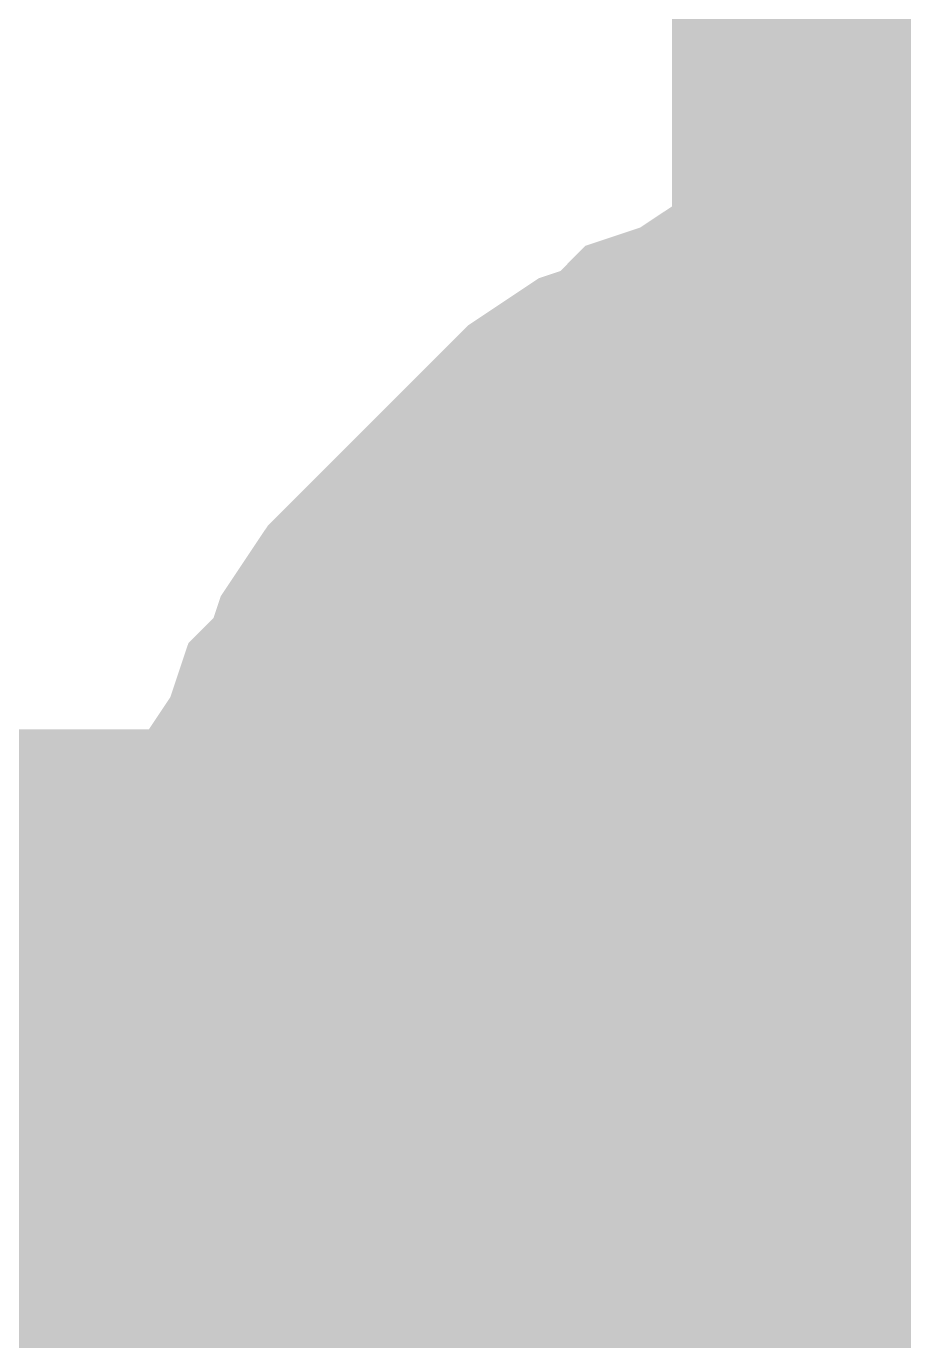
# Model space of a CAD drawing. Header units: inches. Extents: x 0 to 841, y 0 to 594.
# Drawn here: x 286.567 to 287.347, y 334.821 to 335.99 of the extents above; entities that cross this region are included whole.
import ezdxf

# ---------------------------------------------------------------- set-up
doc = ezdxf.new("R2010")
doc.units = ezdxf.units.IN
doc.layers.add('Sheet', color=255, linetype='Continuous')

msp = doc.modelspace()

# ---------------------------------------------------------------- linework, layer by layer
at = {"layer": 'Sheet'}
for points in [[(287.5161, 339.9981, 0.7493, 0.7493, 0), (287.5161, 334.9897, 0.7493, 0.7493, 0)], [(286.7525, 334.9897, 0.2997, 0.2997, 0), (286.7525, 335.0346, 0.2997, 0.2997, 0), (286.7525, 335.0683, 0.2997, 0.2997, 0), (286.7638, 335.102, 0.2997, 0.2997, 0), (286.7638, 335.1469, 0.2997, 0.2997, 0), (286.775, 335.1806, 0.2997, 0.2997, 0), (286.7862, 335.2143, 0.2997, 0.2997, 0), (286.7974, 335.2592, 0.2997, 0.2997, 0), (286.8087, 335.2929, 0.2997, 0.2997, 0), (286.8311, 335.3266, 0.2997, 0.2997, 0), (286.8424, 335.3603, 0.2997, 0.2997, 0), (286.8648, 335.3827, 0.2997, 0.2997, 0), (286.876, 335.4164, 0.2997, 0.2997, 0), (286.8985, 335.4501, 0.2997, 0.2997, 0), (286.921, 335.4726, 0.2997, 0.2997, 0), (286.9546, 335.5062, 0.2997, 0.2997, 0), (286.9771, 335.5287, 0.2997, 0.2997, 0), (286.9996, 335.5512, 0.2997, 0.2997, 0), (287.0332, 335.5848, 0.2997, 0.2997, 0), (287.0557, 335.6073, 0.2997, 0.2997, 0), (287.0894, 335.6298, 0.2997, 0.2997, 0), (287.1231, 335.641, 0.2997, 0.2997, 0), (287.1455, 335.6635, 0.2997, 0.2997, 0), (287.1792, 335.6747, 0.2997, 0.2997, 0), (287.2129, 335.6971, 0.2997, 0.2997, 0), (287.2466, 335.7084, 0.2997, 0.2997, 0), (287.2915, 335.7196, 0.2997, 0.2997, 0), (287.3252, 335.7308, 0.2997, 0.2997, 0), (287.3589, 335.7421, 0.2997, 0.2997, 0), (287.4038, 335.7421, 0.2997, 0.2997, 0), (287.4375, 335.7533, 0.2997, 0.2997, 0), (287.4712, 335.7533, 0.2997, 0.2997, 0), (287.5161, 335.7533, 0.2997, 0.2997, 0)], [(286.7525, 334.9897, 0.2997, 0.2997, 0), (286.7525, 335.0346, 0.2997, 0.2997, 0), (286.7525, 335.0683, 0.2997, 0.2997, 0), (286.7638, 335.102, 0.2997, 0.2997, 0), (286.7638, 335.1469, 0.2997, 0.2997, 0), (286.775, 335.1806, 0.2997, 0.2997, 0), (286.7862, 335.2143, 0.2997, 0.2997, 0), (286.7974, 335.2592, 0.2997, 0.2997, 0), (286.8087, 335.2929, 0.2997, 0.2997, 0), (286.8311, 335.3266, 0.2997, 0.2997, 0), (286.8424, 335.3603, 0.2997, 0.2997, 0), (286.8648, 335.3827, 0.2997, 0.2997, 0), (286.876, 335.4164, 0.2997, 0.2997, 0), (286.8985, 335.4501, 0.2997, 0.2997, 0), (286.921, 335.4726, 0.2997, 0.2997, 0), (286.9546, 335.5062, 0.2997, 0.2997, 0), (286.9771, 335.5287, 0.2997, 0.2997, 0), (286.9996, 335.5512, 0.2997, 0.2997, 0), (287.0332, 335.5848, 0.2997, 0.2997, 0), (287.0557, 335.6073, 0.2997, 0.2997, 0), (287.0894, 335.6298, 0.2997, 0.2997, 0), (287.1231, 335.641, 0.2997, 0.2997, 0), (287.1455, 335.6635, 0.2997, 0.2997, 0), (287.1792, 335.6747, 0.2997, 0.2997, 0), (287.2129, 335.6971, 0.2997, 0.2997, 0), (287.2466, 335.7084, 0.2997, 0.2997, 0), (287.2915, 335.7196, 0.2997, 0.2997, 0), (287.3252, 335.7308, 0.2997, 0.2997, 0), (287.3589, 335.7421, 0.2997, 0.2997, 0), (287.4038, 335.7421, 0.2997, 0.2997, 0), (287.4375, 335.7533, 0.2997, 0.2997, 0), (287.4712, 335.7533, 0.2997, 0.2997, 0), (287.5161, 335.7533, 0.2997, 0.2997, 0)], [(286.7525, 334.9897, 0.2997, 0.2997, 0), (286.7525, 335.0346, 0.2997, 0.2997, 0), (286.7525, 335.0683, 0.2997, 0.2997, 0), (286.7638, 335.102, 0.2997, 0.2997, 0), (286.7638, 335.1469, 0.2997, 0.2997, 0), (286.775, 335.1806, 0.2997, 0.2997, 0), (286.7862, 335.2143, 0.2997, 0.2997, 0), (286.7974, 335.2592, 0.2997, 0.2997, 0), (286.8087, 335.2929, 0.2997, 0.2997, 0), (286.8311, 335.3266, 0.2997, 0.2997, 0), (286.8424, 335.3603, 0.2997, 0.2997, 0), (286.8648, 335.3827, 0.2997, 0.2997, 0), (286.876, 335.4164, 0.2997, 0.2997, 0), (286.8985, 335.4501, 0.2997, 0.2997, 0), (286.921, 335.4726, 0.2997, 0.2997, 0), (286.9546, 335.5062, 0.2997, 0.2997, 0), (286.9771, 335.5287, 0.2997, 0.2997, 0), (286.9996, 335.5512, 0.2997, 0.2997, 0), (287.0332, 335.5848, 0.2997, 0.2997, 0), (287.0557, 335.6073, 0.2997, 0.2997, 0), (287.0894, 335.6298, 0.2997, 0.2997, 0), (287.1231, 335.641, 0.2997, 0.2997, 0), (287.1455, 335.6635, 0.2997, 0.2997, 0), (287.1792, 335.6747, 0.2997, 0.2997, 0), (287.2129, 335.6971, 0.2997, 0.2997, 0), (287.2466, 335.7084, 0.2997, 0.2997, 0), (287.2915, 335.7196, 0.2997, 0.2997, 0), (287.3252, 335.7308, 0.2997, 0.2997, 0), (287.3589, 335.7421, 0.2997, 0.2997, 0), (287.4038, 335.7421, 0.2997, 0.2997, 0), (287.4375, 335.7533, 0.2997, 0.2997, 0), (287.4712, 335.7533, 0.2997, 0.2997, 0), (287.5161, 335.7533, 0.2997, 0.2997, 0)], [(286.7525, 334.9897, 0.2997, 0.2997, 0), (286.7525, 335.0346, 0.2997, 0.2997, 0), (286.7525, 335.0683, 0.2997, 0.2997, 0), (286.7638, 335.102, 0.2997, 0.2997, 0), (286.7638, 335.1469, 0.2997, 0.2997, 0), (286.775, 335.1806, 0.2997, 0.2997, 0), (286.7862, 335.2143, 0.2997, 0.2997, 0), (286.7974, 335.2592, 0.2997, 0.2997, 0), (286.8087, 335.2929, 0.2997, 0.2997, 0), (286.8311, 335.3266, 0.2997, 0.2997, 0), (286.8424, 335.3603, 0.2997, 0.2997, 0), (286.8648, 335.3827, 0.2997, 0.2997, 0), (286.876, 335.4164, 0.2997, 0.2997, 0), (286.8985, 335.4501, 0.2997, 0.2997, 0), (286.921, 335.4726, 0.2997, 0.2997, 0), (286.9546, 335.5062, 0.2997, 0.2997, 0), (286.9771, 335.5287, 0.2997, 0.2997, 0), (286.9996, 335.5512, 0.2997, 0.2997, 0), (287.0332, 335.5848, 0.2997, 0.2997, 0), (287.0557, 335.6073, 0.2997, 0.2997, 0), (287.0894, 335.6298, 0.2997, 0.2997, 0), (287.1231, 335.641, 0.2997, 0.2997, 0), (287.1455, 335.6635, 0.2997, 0.2997, 0), (287.1792, 335.6747, 0.2997, 0.2997, 0), (287.2129, 335.6971, 0.2997, 0.2997, 0), (287.2466, 335.7084, 0.2997, 0.2997, 0), (287.2915, 335.7196, 0.2997, 0.2997, 0), (287.3252, 335.7308, 0.2997, 0.2997, 0), (287.3589, 335.7421, 0.2997, 0.2997, 0), (287.4038, 335.7421, 0.2997, 0.2997, 0), (287.4375, 335.7533, 0.2997, 0.2997, 0), (287.4712, 335.7533, 0.2997, 0.2997, 0), (287.5161, 335.7533, 0.2997, 0.2997, 0)], [(286.7525, 334.9897, 0.0991, 0.0991, 0), (286.7525, 335.0346, 0.0991, 0.0991, 0), (286.7525, 335.0683, 0.0991, 0.0991, 0), (286.7638, 335.102, 0.0991, 0.0991, 0), (286.7638, 335.1469, 0.0991, 0.0991, 0), (286.775, 335.1806, 0.0991, 0.0991, 0), (286.7862, 335.2143, 0.0991, 0.0991, 0), (286.7974, 335.2592, 0.0991, 0.0991, 0), (286.8087, 335.2929, 0.0991, 0.0991, 0), (286.8311, 335.3266, 0.0991, 0.0991, 0), (286.8424, 335.3603, 0.0991, 0.0991, 0), (286.8648, 335.3827, 0.0991, 0.0991, 0), (286.876, 335.4164, 0.0991, 0.0991, 0), (286.8985, 335.4501, 0.0991, 0.0991, 0), (286.921, 335.4726, 0.0991, 0.0991, 0), (286.9546, 335.5062, 0.0991, 0.0991, 0), (286.9771, 335.5287, 0.0991, 0.0991, 0), (286.9996, 335.5512, 0.0991, 0.0991, 0), (287.0332, 335.5848, 0.0991, 0.0991, 0), (287.0557, 335.6073, 0.0991, 0.0991, 0), (287.0894, 335.6298, 0.0991, 0.0991, 0), (287.1231, 335.641, 0.0991, 0.0991, 0), (287.1455, 335.6635, 0.0991, 0.0991, 0), (287.1792, 335.6747, 0.0991, 0.0991, 0), (287.2129, 335.6971, 0.0991, 0.0991, 0), (287.2466, 335.7084, 0.0991, 0.0991, 0), (287.2915, 335.7196, 0.0991, 0.0991, 0), (287.3252, 335.7308, 0.0991, 0.0991, 0), (287.3589, 335.7421, 0.0991, 0.0991, 0), (287.4038, 335.7421, 0.0991, 0.0991, 0)], [(286.7525, 334.9897, 0.0991, 0.0991, 0), (286.7525, 335.0346, 0.0991, 0.0991, 0), (286.7525, 335.0683, 0.0991, 0.0991, 0), (286.7638, 335.102, 0.0991, 0.0991, 0), (286.7638, 335.1469, 0.0991, 0.0991, 0), (286.775, 335.1806, 0.0991, 0.0991, 0), (286.7862, 335.2143, 0.0991, 0.0991, 0), (286.7974, 335.2592, 0.0991, 0.0991, 0), (286.8087, 335.2929, 0.0991, 0.0991, 0), (286.8311, 335.3266, 0.0991, 0.0991, 0), (286.8424, 335.3603, 0.0991, 0.0991, 0), (286.8648, 335.3827, 0.0991, 0.0991, 0), (286.876, 335.4164, 0.0991, 0.0991, 0), (286.8985, 335.4501, 0.0991, 0.0991, 0), (286.921, 335.4726, 0.0991, 0.0991, 0), (286.9546, 335.5062, 0.0991, 0.0991, 0), (286.9771, 335.5287, 0.0991, 0.0991, 0), (286.9996, 335.5512, 0.0991, 0.0991, 0), (287.0332, 335.5848, 0.0991, 0.0991, 0), (287.0557, 335.6073, 0.0991, 0.0991, 0), (287.0894, 335.6298, 0.0991, 0.0991, 0), (287.1231, 335.641, 0.0991, 0.0991, 0), (287.1455, 335.6635, 0.0991, 0.0991, 0), (287.1792, 335.6747, 0.0991, 0.0991, 0), (287.2129, 335.6971, 0.0991, 0.0991, 0), (287.2466, 335.7084, 0.0991, 0.0991, 0), (287.2915, 335.7196, 0.0991, 0.0991, 0), (287.3252, 335.7308, 0.0991, 0.0991, 0), (287.3589, 335.7421, 0.0991, 0.0991, 0), (287.4038, 335.7421, 0.0991, 0.0991, 0)], [(286.7525, 334.9897, 0.0991, 0.0991, 0), (286.7525, 335.0346, 0.0991, 0.0991, 0), (286.7525, 335.0683, 0.0991, 0.0991, 0), (286.7638, 335.102, 0.0991, 0.0991, 0), (286.7638, 335.1469, 0.0991, 0.0991, 0), (286.775, 335.1806, 0.0991, 0.0991, 0), (286.7862, 335.2143, 0.0991, 0.0991, 0), (286.7974, 335.2592, 0.0991, 0.0991, 0), (286.8087, 335.2929, 0.0991, 0.0991, 0), (286.8311, 335.3266, 0.0991, 0.0991, 0), (286.8424, 335.3603, 0.0991, 0.0991, 0), (286.8648, 335.3827, 0.0991, 0.0991, 0), (286.876, 335.4164, 0.0991, 0.0991, 0), (286.8985, 335.4501, 0.0991, 0.0991, 0), (286.921, 335.4726, 0.0991, 0.0991, 0), (286.9546, 335.5062, 0.0991, 0.0991, 0), (286.9771, 335.5287, 0.0991, 0.0991, 0), (286.9996, 335.5512, 0.0991, 0.0991, 0), (287.0332, 335.5848, 0.0991, 0.0991, 0), (287.0557, 335.6073, 0.0991, 0.0991, 0), (287.0894, 335.6298, 0.0991, 0.0991, 0), (287.1231, 335.641, 0.0991, 0.0991, 0), (287.1455, 335.6635, 0.0991, 0.0991, 0), (287.1792, 335.6747, 0.0991, 0.0991, 0), (287.2129, 335.6971, 0.0991, 0.0991, 0), (287.2466, 335.7084, 0.0991, 0.0991, 0), (287.2915, 335.7196, 0.0991, 0.0991, 0), (287.3252, 335.7308, 0.0991, 0.0991, 0), (287.3589, 335.7421, 0.0991, 0.0991, 0), (287.4038, 335.7421, 0.0991, 0.0991, 0)], [(286.7525, 334.9897, 0.0991, 0.0991, 0), (286.7525, 335.0346, 0.0991, 0.0991, 0), (286.7525, 335.0683, 0.0991, 0.0991, 0), (286.7638, 335.102, 0.0991, 0.0991, 0), (286.7638, 335.1469, 0.0991, 0.0991, 0), (286.775, 335.1806, 0.0991, 0.0991, 0), (286.7862, 335.2143, 0.0991, 0.0991, 0), (286.7974, 335.2592, 0.0991, 0.0991, 0), (286.8087, 335.2929, 0.0991, 0.0991, 0), (286.8311, 335.3266, 0.0991, 0.0991, 0), (286.8424, 335.3603, 0.0991, 0.0991, 0), (286.8648, 335.3827, 0.0991, 0.0991, 0), (286.876, 335.4164, 0.0991, 0.0991, 0), (286.8985, 335.4501, 0.0991, 0.0991, 0), (286.921, 335.4726, 0.0991, 0.0991, 0), (286.9546, 335.5062, 0.0991, 0.0991, 0), (286.9771, 335.5287, 0.0991, 0.0991, 0), (286.9996, 335.5512, 0.0991, 0.0991, 0), (287.0332, 335.5848, 0.0991, 0.0991, 0), (287.0557, 335.6073, 0.0991, 0.0991, 0), (287.0894, 335.6298, 0.0991, 0.0991, 0), (287.1231, 335.641, 0.0991, 0.0991, 0), (287.1455, 335.6635, 0.0991, 0.0991, 0), (287.1792, 335.6747, 0.0991, 0.0991, 0), (287.2129, 335.6971, 0.0991, 0.0991, 0), (287.2466, 335.7084, 0.0991, 0.0991, 0), (287.2915, 335.7196, 0.0991, 0.0991, 0), (287.3252, 335.7308, 0.0991, 0.0991, 0), (287.3589, 335.7421, 0.0991, 0.0991, 0), (287.4038, 335.7421, 0.0991, 0.0991, 0)], [(287.0108, 334.9897, 0.2997, 0.2997, 0), (287.0108, 335.0121, 0.2997, 0.2997, 0), (287.0108, 335.0458, 0.2997, 0.2997, 0), (287.022, 335.0683, 0.2997, 0.2997, 0), (287.022, 335.0907, 0.2997, 0.2997, 0), (287.022, 335.1132, 0.2997, 0.2997, 0), (287.0332, 335.1469, 0.2997, 0.2997, 0), (287.0445, 335.1694, 0.2997, 0.2997, 0), (287.0557, 335.1918, 0.2997, 0.2997, 0), (287.0557, 335.2143, 0.2997, 0.2997, 0), (287.0669, 335.2367, 0.2997, 0.2997, 0), (287.0782, 335.2592, 0.2997, 0.2997, 0), (287.1006, 335.2816, 0.2997, 0.2997, 0), (287.1118, 335.2929, 0.2997, 0.2997, 0), (287.1231, 335.3153, 0.2997, 0.2997, 0), (287.1455, 335.3378, 0.2997, 0.2997, 0), (287.1568, 335.349, 0.2997, 0.2997, 0), (287.1792, 335.3715, 0.2997, 0.2997, 0), (287.1905, 335.3827, 0.2997, 0.2997, 0), (287.2129, 335.4052, 0.2997, 0.2997, 0), (287.2354, 335.4164, 0.2997, 0.2997, 0), (287.2578, 335.4276, 0.2997, 0.2997, 0), (287.2691, 335.4389, 0.2997, 0.2997, 0), (287.2915, 335.4501, 0.2997, 0.2997, 0), (287.314, 335.4613, 0.2997, 0.2997, 0), (287.3364, 335.4726, 0.2997, 0.2997, 0), (287.3701, 335.4838, 0.2997, 0.2997, 0), (287.3926, 335.495, 0.2997, 0.2997, 0), (287.415, 335.495, 0.2997, 0.2997, 0), (287.4375, 335.495, 0.2997, 0.2997, 0), (287.4599, 335.5062, 0.2997, 0.2997, 0), (287.4936, 335.5062, 0.2997, 0.2997, 0), (287.5161, 335.5062, 0.2997, 0.2997, 0)], [(287.0108, 334.9897, 0.2997, 0.2997, 0), (287.0108, 335.0121, 0.2997, 0.2997, 0), (287.0108, 335.0458, 0.2997, 0.2997, 0), (287.022, 335.0683, 0.2997, 0.2997, 0), (287.022, 335.0907, 0.2997, 0.2997, 0), (287.022, 335.1132, 0.2997, 0.2997, 0), (287.0332, 335.1469, 0.2997, 0.2997, 0), (287.0445, 335.1694, 0.2997, 0.2997, 0), (287.0557, 335.1918, 0.2997, 0.2997, 0), (287.0557, 335.2143, 0.2997, 0.2997, 0), (287.0669, 335.2367, 0.2997, 0.2997, 0), (287.0782, 335.2592, 0.2997, 0.2997, 0), (287.1006, 335.2816, 0.2997, 0.2997, 0), (287.1118, 335.2929, 0.2997, 0.2997, 0), (287.1231, 335.3153, 0.2997, 0.2997, 0), (287.1455, 335.3378, 0.2997, 0.2997, 0), (287.1568, 335.349, 0.2997, 0.2997, 0), (287.1792, 335.3715, 0.2997, 0.2997, 0), (287.1905, 335.3827, 0.2997, 0.2997, 0), (287.2129, 335.4052, 0.2997, 0.2997, 0), (287.2354, 335.4164, 0.2997, 0.2997, 0), (287.2578, 335.4276, 0.2997, 0.2997, 0), (287.2691, 335.4389, 0.2997, 0.2997, 0), (287.2915, 335.4501, 0.2997, 0.2997, 0), (287.314, 335.4613, 0.2997, 0.2997, 0), (287.3364, 335.4726, 0.2997, 0.2997, 0), (287.3701, 335.4838, 0.2997, 0.2997, 0), (287.3926, 335.495, 0.2997, 0.2997, 0), (287.415, 335.495, 0.2997, 0.2997, 0), (287.4375, 335.495, 0.2997, 0.2997, 0), (287.4599, 335.5062, 0.2997, 0.2997, 0), (287.4936, 335.5062, 0.2997, 0.2997, 0), (287.5161, 335.5062, 0.2997, 0.2997, 0)], [(287.0108, 334.9897, 0.2997, 0.2997, 0), (287.0108, 335.0121, 0.2997, 0.2997, 0), (287.0108, 335.0458, 0.2997, 0.2997, 0), (287.022, 335.0683, 0.2997, 0.2997, 0), (287.022, 335.0907, 0.2997, 0.2997, 0), (287.022, 335.1132, 0.2997, 0.2997, 0), (287.0332, 335.1469, 0.2997, 0.2997, 0), (287.0445, 335.1694, 0.2997, 0.2997, 0), (287.0557, 335.1918, 0.2997, 0.2997, 0), (287.0557, 335.2143, 0.2997, 0.2997, 0), (287.0669, 335.2367, 0.2997, 0.2997, 0), (287.0782, 335.2592, 0.2997, 0.2997, 0), (287.1006, 335.2816, 0.2997, 0.2997, 0), (287.1118, 335.2929, 0.2997, 0.2997, 0), (287.1231, 335.3153, 0.2997, 0.2997, 0), (287.1455, 335.3378, 0.2997, 0.2997, 0), (287.1568, 335.349, 0.2997, 0.2997, 0), (287.1792, 335.3715, 0.2997, 0.2997, 0), (287.1905, 335.3827, 0.2997, 0.2997, 0), (287.2129, 335.4052, 0.2997, 0.2997, 0), (287.2354, 335.4164, 0.2997, 0.2997, 0), (287.2578, 335.4276, 0.2997, 0.2997, 0), (287.2691, 335.4389, 0.2997, 0.2997, 0), (287.2915, 335.4501, 0.2997, 0.2997, 0), (287.314, 335.4613, 0.2997, 0.2997, 0), (287.3364, 335.4726, 0.2997, 0.2997, 0), (287.3701, 335.4838, 0.2997, 0.2997, 0), (287.3926, 335.495, 0.2997, 0.2997, 0), (287.415, 335.495, 0.2997, 0.2997, 0), (287.4375, 335.495, 0.2997, 0.2997, 0), (287.4599, 335.5062, 0.2997, 0.2997, 0), (287.4936, 335.5062, 0.2997, 0.2997, 0), (287.5161, 335.5062, 0.2997, 0.2997, 0)], [(287.0108, 334.9897, 0.0991, 0.0991, 0), (287.0108, 335.0121, 0.0991, 0.0991, 0), (287.0108, 335.0458, 0.0991, 0.0991, 0), (287.022, 335.0683, 0.0991, 0.0991, 0), (287.022, 335.0907, 0.0991, 0.0991, 0), (287.022, 335.1132, 0.0991, 0.0991, 0), (287.0332, 335.1469, 0.0991, 0.0991, 0), (287.0445, 335.1694, 0.0991, 0.0991, 0), (287.0557, 335.1918, 0.0991, 0.0991, 0), (287.0557, 335.2143, 0.0991, 0.0991, 0), (287.0669, 335.2367, 0.0991, 0.0991, 0), (287.0782, 335.2592, 0.0991, 0.0991, 0), (287.1006, 335.2816, 0.0991, 0.0991, 0), (287.1118, 335.2929, 0.0991, 0.0991, 0), (287.1231, 335.3153, 0.0991, 0.0991, 0), (287.1455, 335.3378, 0.0991, 0.0991, 0), (287.1568, 335.349, 0.0991, 0.0991, 0), (287.1792, 335.3715, 0.0991, 0.0991, 0), (287.1905, 335.3827, 0.0991, 0.0991, 0), (287.2129, 335.4052, 0.0991, 0.0991, 0), (287.2354, 335.4164, 0.0991, 0.0991, 0), (287.2578, 335.4276, 0.0991, 0.0991, 0), (287.2691, 335.4389, 0.0991, 0.0991, 0), (287.2915, 335.4501, 0.0991, 0.0991, 0), (287.314, 335.4613, 0.0991, 0.0991, 0), (287.3364, 335.4726, 0.0991, 0.0991, 0), (287.3701, 335.4838, 0.0991, 0.0991, 0), (287.3926, 335.495, 0.0991, 0.0991, 0), (287.415, 335.495, 0.0991, 0.0991, 0)], [(287.0108, 334.9897, 0.0991, 0.0991, 0), (287.0108, 335.0121, 0.0991, 0.0991, 0), (287.0108, 335.0458, 0.0991, 0.0991, 0), (287.022, 335.0683, 0.0991, 0.0991, 0), (287.022, 335.0907, 0.0991, 0.0991, 0), (287.022, 335.1132, 0.0991, 0.0991, 0), (287.0332, 335.1469, 0.0991, 0.0991, 0), (287.0445, 335.1694, 0.0991, 0.0991, 0), (287.0557, 335.1918, 0.0991, 0.0991, 0), (287.0557, 335.2143, 0.0991, 0.0991, 0), (287.0669, 335.2367, 0.0991, 0.0991, 0), (287.0782, 335.2592, 0.0991, 0.0991, 0), (287.1006, 335.2816, 0.0991, 0.0991, 0), (287.1118, 335.2929, 0.0991, 0.0991, 0), (287.1231, 335.3153, 0.0991, 0.0991, 0), (287.1455, 335.3378, 0.0991, 0.0991, 0), (287.1568, 335.349, 0.0991, 0.0991, 0), (287.1792, 335.3715, 0.0991, 0.0991, 0), (287.1905, 335.3827, 0.0991, 0.0991, 0), (287.2129, 335.4052, 0.0991, 0.0991, 0), (287.2354, 335.4164, 0.0991, 0.0991, 0), (287.2578, 335.4276, 0.0991, 0.0991, 0), (287.2691, 335.4389, 0.0991, 0.0991, 0), (287.2915, 335.4501, 0.0991, 0.0991, 0), (287.314, 335.4613, 0.0991, 0.0991, 0), (287.3364, 335.4726, 0.0991, 0.0991, 0), (287.3701, 335.4838, 0.0991, 0.0991, 0), (287.3926, 335.495, 0.0991, 0.0991, 0), (287.415, 335.495, 0.0991, 0.0991, 0)], [(287.0108, 334.9897, 0.0991, 0.0991, 0), (287.0108, 335.0121, 0.0991, 0.0991, 0), (287.0108, 335.0458, 0.0991, 0.0991, 0), (287.022, 335.0683, 0.0991, 0.0991, 0), (287.022, 335.0907, 0.0991, 0.0991, 0), (287.022, 335.1132, 0.0991, 0.0991, 0), (287.0332, 335.1469, 0.0991, 0.0991, 0), (287.0445, 335.1694, 0.0991, 0.0991, 0), (287.0557, 335.1918, 0.0991, 0.0991, 0), (287.0557, 335.2143, 0.0991, 0.0991, 0), (287.0669, 335.2367, 0.0991, 0.0991, 0), (287.0782, 335.2592, 0.0991, 0.0991, 0), (287.1006, 335.2816, 0.0991, 0.0991, 0), (287.1118, 335.2929, 0.0991, 0.0991, 0), (287.1231, 335.3153, 0.0991, 0.0991, 0), (287.1455, 335.3378, 0.0991, 0.0991, 0), (287.1568, 335.349, 0.0991, 0.0991, 0), (287.1792, 335.3715, 0.0991, 0.0991, 0), (287.1905, 335.3827, 0.0991, 0.0991, 0), (287.2129, 335.4052, 0.0991, 0.0991, 0), (287.2354, 335.4164, 0.0991, 0.0991, 0), (287.2578, 335.4276, 0.0991, 0.0991, 0), (287.2691, 335.4389, 0.0991, 0.0991, 0), (287.2915, 335.4501, 0.0991, 0.0991, 0), (287.314, 335.4613, 0.0991, 0.0991, 0), (287.3364, 335.4726, 0.0991, 0.0991, 0), (287.3701, 335.4838, 0.0991, 0.0991, 0), (287.3926, 335.495, 0.0991, 0.0991, 0), (287.415, 335.495, 0.0991, 0.0991, 0)], [(265.0134, 334.9897, 0.7493, 0.7493, 0), (270.0102, 334.9897, 0.7493, 0.7493, 0), (287.5161, 334.9897, 0.7493, 0.7493, 0)], [(350.0049, 334.9897, 0.7493, 0.7493, 0), (287.5161, 334.9897, 0.7493, 0.7493, 0)], [(286.8311, 334.664, 0.2997, 0.2997, 0), (286.8087, 334.6977, 0.2997, 0.2997, 0), (286.7974, 334.7314, 0.2997, 0.2997, 0), (286.7862, 334.7651, 0.2997, 0.2997, 0), (286.775, 334.7988, 0.2997, 0.2997, 0), (286.7638, 334.8325, 0.2997, 0.2997, 0), (286.7638, 334.8774, 0.2997, 0.2997, 0), (286.7525, 334.9111, 0.2997, 0.2997, 0), (286.7525, 334.956, 0.2997, 0.2997, 0), (286.7525, 334.9897, 0.2997, 0.2997, 0)], [(286.7525, 334.9897, 0.2997, 0.2997, 0), (286.7525, 334.9897, 0.2997, 0.2997, 0)], [(286.8311, 334.664, 0.2997, 0.2997, 0), (286.8087, 334.6977, 0.2997, 0.2997, 0), (286.7974, 334.7314, 0.2997, 0.2997, 0), (286.7862, 334.7651, 0.2997, 0.2997, 0), (286.775, 334.7988, 0.2997, 0.2997, 0), (286.7638, 334.8325, 0.2997, 0.2997, 0), (286.7638, 334.8774, 0.2997, 0.2997, 0), (286.7525, 334.9111, 0.2997, 0.2997, 0), (286.7525, 334.956, 0.2997, 0.2997, 0), (286.7525, 334.9897, 0.2997, 0.2997, 0)], [(286.7525, 334.9897, 0.2997, 0.2997, 0), (286.7525, 334.9897, 0.2997, 0.2997, 0)], [(286.8311, 334.664, 0.2997, 0.2997, 0), (286.8087, 334.6977, 0.2997, 0.2997, 0), (286.7974, 334.7314, 0.2997, 0.2997, 0), (286.7862, 334.7651, 0.2997, 0.2997, 0), (286.775, 334.7988, 0.2997, 0.2997, 0), (286.7638, 334.8325, 0.2997, 0.2997, 0), (286.7638, 334.8774, 0.2997, 0.2997, 0), (286.7525, 334.9111, 0.2997, 0.2997, 0), (286.7525, 334.956, 0.2997, 0.2997, 0), (286.7525, 334.9897, 0.2997, 0.2997, 0)], [(286.7525, 334.9897, 0.2997, 0.2997, 0), (286.7525, 334.9897, 0.2997, 0.2997, 0)], [(286.8311, 334.664, 0.2997, 0.2997, 0), (286.8087, 334.6977, 0.2997, 0.2997, 0), (286.7974, 334.7314, 0.2997, 0.2997, 0), (286.7862, 334.7651, 0.2997, 0.2997, 0), (286.775, 334.7988, 0.2997, 0.2997, 0), (286.7638, 334.8325, 0.2997, 0.2997, 0), (286.7638, 334.8774, 0.2997, 0.2997, 0), (286.7525, 334.9111, 0.2997, 0.2997, 0), (286.7525, 334.956, 0.2997, 0.2997, 0), (286.7525, 334.9897, 0.2997, 0.2997, 0)], [(286.7525, 334.9897, 0.2997, 0.2997, 0), (286.7525, 334.9897, 0.2997, 0.2997, 0)], [(287.1231, 334.664, 0.2997, 0.2997, 0), (287.1118, 334.6865, 0.2997, 0.2997, 0), (287.1006, 334.7089, 0.2997, 0.2997, 0), (287.0782, 334.7314, 0.2997, 0.2997, 0), (287.0669, 334.7426, 0.2997, 0.2997, 0), (287.0557, 334.7651, 0.2997, 0.2997, 0), (287.0557, 334.7875, 0.2997, 0.2997, 0), (287.0445, 334.81, 0.2997, 0.2997, 0), (287.0332, 334.8437, 0.2997, 0.2997, 0), (287.022, 334.8662, 0.2997, 0.2997, 0), (287.022, 334.8886, 0.2997, 0.2997, 0), (287.022, 334.9111, 0.2997, 0.2997, 0), (287.0108, 334.9335, 0.2997, 0.2997, 0), (287.0108, 334.9672, 0.2997, 0.2997, 0), (287.0108, 334.9897, 0.2997, 0.2997, 0)], [(287.0108, 334.9897, 0.2997, 0.2997, 0), (287.0108, 334.9897, 0.2997, 0.2997, 0)], [(287.1231, 334.664, 0.2997, 0.2997, 0), (287.1118, 334.6865, 0.2997, 0.2997, 0), (287.1006, 334.7089, 0.2997, 0.2997, 0), (287.0782, 334.7314, 0.2997, 0.2997, 0), (287.0669, 334.7426, 0.2997, 0.2997, 0), (287.0557, 334.7651, 0.2997, 0.2997, 0), (287.0557, 334.7875, 0.2997, 0.2997, 0), (287.0445, 334.81, 0.2997, 0.2997, 0), (287.0332, 334.8437, 0.2997, 0.2997, 0), (287.022, 334.8662, 0.2997, 0.2997, 0), (287.022, 334.8886, 0.2997, 0.2997, 0), (287.022, 334.9111, 0.2997, 0.2997, 0), (287.0108, 334.9335, 0.2997, 0.2997, 0), (287.0108, 334.9672, 0.2997, 0.2997, 0), (287.0108, 334.9897, 0.2997, 0.2997, 0)], [(287.0108, 334.9897, 0.2997, 0.2997, 0), (287.0108, 334.9897, 0.2997, 0.2997, 0)], [(287.1231, 334.664, 0.2997, 0.2997, 0), (287.1118, 334.6865, 0.2997, 0.2997, 0), (287.1006, 334.7089, 0.2997, 0.2997, 0), (287.0782, 334.7314, 0.2997, 0.2997, 0), (287.0669, 334.7426, 0.2997, 0.2997, 0), (287.0557, 334.7651, 0.2997, 0.2997, 0), (287.0557, 334.7875, 0.2997, 0.2997, 0), (287.0445, 334.81, 0.2997, 0.2997, 0), (287.0332, 334.8437, 0.2997, 0.2997, 0), (287.022, 334.8662, 0.2997, 0.2997, 0), (287.022, 334.8886, 0.2997, 0.2997, 0), (287.022, 334.9111, 0.2997, 0.2997, 0), (287.0108, 334.9335, 0.2997, 0.2997, 0), (287.0108, 334.9672, 0.2997, 0.2997, 0), (287.0108, 334.9897, 0.2997, 0.2997, 0)], [(287.0108, 334.9897, 0.2997, 0.2997, 0), (287.0108, 334.9897, 0.2997, 0.2997, 0)], [(286.7862, 334.7651, 0.0991, 0.0991, 0), (286.775, 334.7988, 0.0991, 0.0991, 0), (286.7638, 334.8325, 0.0991, 0.0991, 0), (286.7638, 334.8774, 0.0991, 0.0991, 0), (286.7525, 334.9111, 0.0991, 0.0991, 0), (286.7525, 334.956, 0.0991, 0.0991, 0), (286.7525, 334.9897, 0.0991, 0.0991, 0)], [(286.7525, 334.9897, 0.0991, 0.0991, 0), (286.7525, 334.9897, 0.0991, 0.0991, 0)], [(286.7862, 334.7651, 0.0991, 0.0991, 0), (286.775, 334.7988, 0.0991, 0.0991, 0), (286.7638, 334.8325, 0.0991, 0.0991, 0), (286.7638, 334.8774, 0.0991, 0.0991, 0), (286.7525, 334.9111, 0.0991, 0.0991, 0), (286.7525, 334.956, 0.0991, 0.0991, 0), (286.7525, 334.9897, 0.0991, 0.0991, 0)], [(286.7525, 334.9897, 0.0991, 0.0991, 0), (286.7525, 334.9897, 0.0991, 0.0991, 0)], [(286.7862, 334.7651, 0.0991, 0.0991, 0), (286.775, 334.7988, 0.0991, 0.0991, 0), (286.7638, 334.8325, 0.0991, 0.0991, 0), (286.7638, 334.8774, 0.0991, 0.0991, 0), (286.7525, 334.9111, 0.0991, 0.0991, 0), (286.7525, 334.956, 0.0991, 0.0991, 0), (286.7525, 334.9897, 0.0991, 0.0991, 0)], [(286.7525, 334.9897, 0.0991, 0.0991, 0), (286.7525, 334.9897, 0.0991, 0.0991, 0)], [(286.7862, 334.7651, 0.0991, 0.0991, 0), (286.775, 334.7988, 0.0991, 0.0991, 0), (286.7638, 334.8325, 0.0991, 0.0991, 0), (286.7638, 334.8774, 0.0991, 0.0991, 0), (286.7525, 334.9111, 0.0991, 0.0991, 0), (286.7525, 334.956, 0.0991, 0.0991, 0), (286.7525, 334.9897, 0.0991, 0.0991, 0)], [(286.7525, 334.9897, 0.0991, 0.0991, 0), (286.7525, 334.9897, 0.0991, 0.0991, 0)], [(287.0557, 334.7651, 0.0991, 0.0991, 0), (287.0557, 334.7875, 0.0991, 0.0991, 0), (287.0445, 334.81, 0.0991, 0.0991, 0), (287.0332, 334.8437, 0.0991, 0.0991, 0), (287.022, 334.8662, 0.0991, 0.0991, 0), (287.022, 334.8886, 0.0991, 0.0991, 0), (287.022, 334.9111, 0.0991, 0.0991, 0), (287.0108, 334.9335, 0.0991, 0.0991, 0), (287.0108, 334.9672, 0.0991, 0.0991, 0), (287.0108, 334.9897, 0.0991, 0.0991, 0)], [(287.0108, 334.9897, 0.0991, 0.0991, 0), (287.0108, 334.9897, 0.0991, 0.0991, 0)], [(287.0557, 334.7651, 0.0991, 0.0991, 0), (287.0557, 334.7875, 0.0991, 0.0991, 0), (287.0445, 334.81, 0.0991, 0.0991, 0), (287.0332, 334.8437, 0.0991, 0.0991, 0), (287.022, 334.8662, 0.0991, 0.0991, 0), (287.022, 334.8886, 0.0991, 0.0991, 0), (287.022, 334.9111, 0.0991, 0.0991, 0), (287.0108, 334.9335, 0.0991, 0.0991, 0), (287.0108, 334.9672, 0.0991, 0.0991, 0), (287.0108, 334.9897, 0.0991, 0.0991, 0)], [(287.0108, 334.9897, 0.0991, 0.0991, 0), (287.0108, 334.9897, 0.0991, 0.0991, 0)], [(287.0557, 334.7651, 0.0991, 0.0991, 0), (287.0557, 334.7875, 0.0991, 0.0991, 0), (287.0445, 334.81, 0.0991, 0.0991, 0), (287.0332, 334.8437, 0.0991, 0.0991, 0), (287.022, 334.8662, 0.0991, 0.0991, 0), (287.022, 334.8886, 0.0991, 0.0991, 0), (287.022, 334.9111, 0.0991, 0.0991, 0), (287.0108, 334.9335, 0.0991, 0.0991, 0), (287.0108, 334.9672, 0.0991, 0.0991, 0), (287.0108, 334.9897, 0.0991, 0.0991, 0)], [(287.0108, 334.9897, 0.0991, 0.0991, 0), (287.0108, 334.9897, 0.0991, 0.0991, 0)]]:
    msp.add_lwpolyline(points, format="xyseb", dxfattribs=at)
msp.add_lwpolyline([(287.246, 335, 0.508, 0.508, 1), (287.754, 335, 0.508, 0.508, 1)], format="xyseb", close=True, dxfattribs=at)

doc.saveas('drawing.dxf')
